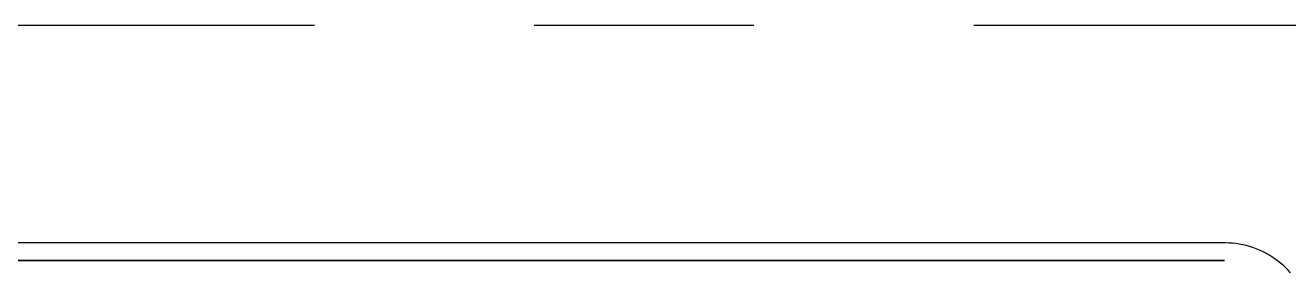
# Model space of a CAD drawing. Header units: millimetres. Extents: x 2519235 to 7246330, y 25937 to 201821.
# Drawn here: x 3261378 to 3263174, y 103147 to 103500 of the extents above; entities that cross this region are included whole.
import ezdxf
from ezdxf.xclip import XClip

# ---------------------------------------------------------------- set-up
doc = ezdxf.new("R2010")
doc.units = ezdxf.units.MM
doc.header["$XCLIPFRAME"] = 0
doc.linetypes.add('TA_GL_005.00000', pattern=[13.75, 5, -1.25, 1.25, -1.25, 5])
doc.layers.add('000 - 0_HIDE_OBJ_FRAMING_DEF_SUB_1', color=7, linetype='Continuous')
doc.layers.add('000 - 0_SYM_DWG_GRIDLINE_MAIN_COLOR_251', color=7, linetype='Continuous')
doc.styles.add('TA', font='', dxfattribs={"height": 4.5})
doc.styles.get('TA').set_extended_font_data('Cordia New')

# ---------------------------------------------------------------- blocks, each defined once
blk = doc.blocks.new('DPA_CP_Fence Type D - Fence Post Left w MRTA Logo-30279160-ENTRANCE 1 - ELEVATION 4')
at = {"layer": '000 - 0_HIDE_OBJ_FRAMING_DEF_SUB_1', "color": 7}
for p, q in [((-2980644.5, 103190), (-2982717.7, 103190)), ((-2980644.5, 103165), (-2982717.7, 103165)), ((-2982717.7, 103165), (-2980644.5, 103165))]:
    blk.add_line(p, q, dxfattribs=at)
at = {"layer": '000 - 0_HIDE_OBJ_FRAMING_DEF_SUB_1', "color": 7, "flags": 128}
blk.add_lwpolyline([(-2980550.5, 103147.4), (-2980553.9, 103151.1), (-2980557.4, 103154.7), (-2980561.1, 103158.1), (-2980564.9, 103161.3), (-2980568.8, 103164.5), (-2980572.8, 103167.4), (-2980577, 103170.2), (-2980581.2, 103172.8), (-2980585.6, 103175.2), (-2980590.1, 103177.5), (-2980594.6, 103179.6), (-2980599.2, 103181.5), (-2980603.9, 103183.2), (-2980608.7, 103184.8), (-2980613.5, 103186.1), (-2980618.4, 103187.2), (-2980623.3, 103188.2), (-2980628.2, 103188.9), (-2980633.2, 103189.5), (-2980638.2, 103189.8), (-2980643.2, 103190), (-2980644.5, 103190)], dxfattribs=at)
blk = doc.blocks.new('A$C9a10139f')
at = {"layer": '000 - 0_HIDE_OBJ_FRAMING_DEF_SUB_1', "color": 7}
blk.add_blockref('DPA_CP_Fence Type D - Fence Post Left w MRTA Logo-30279160-ENTRANCE 1 - ELEVATION 4', (2976342.7, -103500), dxfattribs=at)
blk = doc.blocks.new('*U996')
at = {"layer": '000 - 0_SYM_DWG_GRIDLINE_MAIN_COLOR_251', "color": 7, "linetype": 'ByBlock', "ltscale": 5}
blk.add_line((20, 0), (-878, 0), dxfattribs=at)
at = {"color": 7, "style": 'TA', "flags": 1}
blk.add_attdef('LOCATION', (6, -6), '', height=4.5, rotation=270, dxfattribs=at)
blk = doc.blocks.new('W-1-PP17-ENT1_REV02_20260415-163734_PP17_ENT1_ELE3_DIMS')
at = {"layer": '000 - 0_SYM_DWG_GRIDLINE_MAIN_COLOR_251', "color": 7, "linetype": 'TA_GL_005.00000', "xscale": 50, "yscale": 50, "zscale": 50, "rotation": 180}
blk.add_blockref('*U996', (-18300, 103500), dxfattribs=at)

msp = doc.modelspace()

# ---------------------------------------------------------------- block references
at = {"color": 7}
ref = msp.add_blockref('W-1-PP17-ENT1_REV02_20260415-163734_PP17_ENT1_ELE3_DIMS', (3242784.512, 0), dxfattribs=at)
XClip(ref).set_block_clipping_path([(-1933.1517627602, 96626.6495575323), (31604.352222994, 118738.2406029412)])
ref = msp.add_blockref('A$C9a10139f', (3267384.512, 103500), dxfattribs=at)
XClip(ref).set_block_clipping_path([(-25578.266780246, -6873.3504424678), (-1221.0579811619, 14432.3271690989)])

doc.saveas('drawing.dxf')
